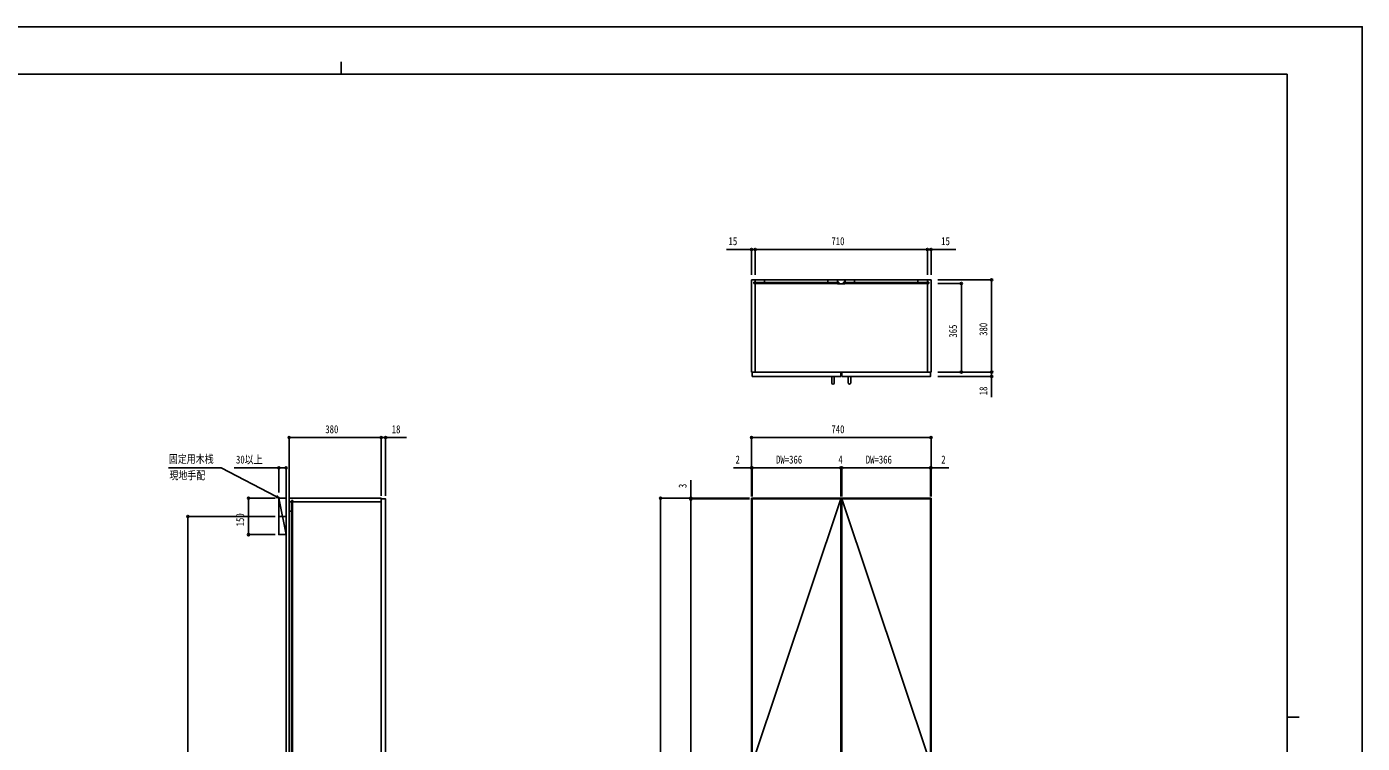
# Model space of a CAD drawing. Units: millimetres, scale not verified. Extents: x -4205 to 4205, y -2970 to 2970.
# Drawn here: x -1301 to 4205, y 17 to 2970 of the extents above; entities that cross this region are included whole.
import ezdxf
from ezdxf.enums import TextEntityAlignment as Align

# ---------------------------------------------------------------- set-up
doc = ezdxf.new("R2010")
doc.units = ezdxf.units.MM
doc.header["$LTSCALE"] = 20
for name, color, linetype in [('0-3_YKK_12', 2, 'Continuous'), ('0-4_YKK_13', 4, 'Continuous'), ('0-5_YKK_D', 6, 'Continuous'), ('0-6_YKK_ZWAK', 7, 'Continuous'), ('0-7_YSS_K', 3, 'Continuous')]:
    doc.layers.add(name, color=color, linetype=linetype)
doc.styles.add('ＭＳ ゴシック', font='')
doc.styles.get('ＭＳ ゴシック').set_extended_font_data('MS Gothic')

msp = doc.modelspace()

# ---------------------------------------------------------------- linework, layer by layer
at = {"layer": '0-3_YKK_12'}
for p, q in [((1702.02, 1917), (1697.02, 1917)), ((1697.02, 1917), (1697.02, 1912)), ((1702.02, 1912), (1697.02, 1912)), ((1702.02, 1927), (1702.02, 1917)), ((1702.02, 1912), (1702.02, 1547)), ((1741.02, 1927), (2002.02, 1927)), ((2042.02, 1927), (2072.02, 1927)), ((2042.02, 1927), (2042.02, 1917)), ((2042.02, 1917), (2047.52, 1917)), ((2042.02, 1912), (2047.52, 1912)), ((2042.02, 1912), (2042.02, 1911)), ((2042.02, 1911), (2047.52, 1910)), ((2047.52, 1917), (2047.52, 1912)), ((2047.52, 1910), (2066.52, 1910)), ((2066.52, 1917), (2072.02, 1917)), ((2066.52, 1917), (2066.52, 1912)), ((2066.52, 1912), (2072.02, 1912)), ((2066.52, 1910), (2072.02, 1911)), ((2072.02, 1927), (2072.02, 1917)), ((2072.02, 1912), (2072.02, 1911)), ((2373.02, 1927), (2112.02, 1927)), ((2412.02, 1917), (2412.02, 1927)), ((2417.52, 1917), (2412.02, 1917)), ((2412.02, 1547), (2412.02, 1912)), ((2417.52, 1912), (2412.02, 1912)), ((2417.52, 1912), (2417.52, 1917)), ((-209.48, 1012), (-219.48, 1012)), ((-209.48, 1017.5), (-209.48, 1012)), ((-204.48, 1017.5), (-209.48, 1017.5)), ((-208.98, 1017.5), (-208.98, -1153.5)), ((-204.98, 1017.5), (-204.98, -1153.5)), ((-204.48, 1017.5), (-204.48, 1012)), ((160.52, 1012), (-204.48, 1012)), ((2427.02, 1027), (2427.02, 457)), ((-264.78, 952), (-229.19, 952)), ((-208.98, 973.5), (-219.48, 973.5))]:
    msp.add_line(p, q, dxfattribs=at)
for points in [[(1687.02, 1547), (2427.02, 1547), (2427.02, 1927), (1687.02, 1927)], [(1697.02, 1912.5), (2046.02, 1912.5), (2046.02, 1916.5), (1697.02, 1916.5)], [(1702.02, 1916.5), (1741.02, 1916.5), (1741.02, 1927), (1702.02, 1927)], [(2041.02, 1916.5), (2002.02, 1916.5), (2002.02, 1927), (2041.02, 1927)], [(2417.02, 1912.5), (2068.02, 1912.5), (2068.02, 1916.5), (2417.02, 1916.5)], [(2073.02, 1916.5), (2112.02, 1916.5), (2112.02, 1927), (2073.02, 1927)], [(2412.02, 1916.5), (2373.02, 1916.5), (2373.02, 1927), (2412.02, 1927)], [(1689.02, 1529), (2055.02, 1529), (2055.02, 1547), (1689.02, 1547)], [(2059.02, 1529), (2425.02, 1529), (2425.02, 1547), (2059.02, 1547)], [(-219.48, -1163), (160.52, -1163), (160.52, 1027), (-219.48, 1027)], [(160.52, -1160), (178.52, -1160), (178.52, 1024), (160.52, 1024)], [(1687.02, -1163), (2427.02, -1163), (2427.02, 1027), (1687.02, 1027)], [(1689.02, -1160), (2055.02, -1160), (2055.02, 1024), (1689.02, 1024)], [(2425.02, -1160), (2059.02, -1160), (2059.02, 1024), (2425.02, 1024)]]:
    msp.add_lwpolyline(points, close=True, dxfattribs=at)
for points in [[(2055.02, 1024), (1689.02, -68), (2055.02, -1160)], [(2059.02, -1160), (2425.02, -68), (2059.02, 1024)]]:
    msp.add_lwpolyline(points, dxfattribs=at)
at = {"layer": '0-4_YKK_13'}
for p, q in [((2018.02, 1529), (2028.02, 1529)), ((2018.02, 1501.34), (2018.02, 1529)), ((2028.02, 1501.34), (2028.02, 1529)), ((2086.02, 1529), (2096.02, 1529)), ((2086.02, 1501.34), (2086.02, 1529)), ((2096.02, 1501.34), (2096.02, 1529))]:
    msp.add_line(p, q, dxfattribs=at)
for centre in [(2023.02, 1502.05), (2091.02, 1502.05)]:
    msp.add_arc(centre, 5.05, 188.0693, 351.9307, dxfattribs=at)
at = {"layer": '0-5_YKK_D'}
for p, q in [((1687.02, 2052), (1584.22, 2052)), ((1687.02, 1948), (1687.02, 2053)), ((1702.02, 2052), (1687.02, 2052)), ((1702.02, 1948), (1702.02, 2053)), ((1702.02, 1948), (1702.02, 2053)), ((1702.02, 2052), (1719.02, 2052)), ((1702.02, 2052), (2412.02, 2052)), ((2412.02, 2052), (2395.02, 2052)), ((2412.02, 1948), (2412.02, 2053)), ((2412.02, 1948), (2412.02, 2053)), ((2412.02, 2052), (2427.02, 2052)), ((2427.02, 1948), (2427.02, 2053)), ((2427.02, 2052), (2529.82, 2052)), ((2455.03, 1927), (2678.02, 1927)), ((2455.03, 1912), (2553.02, 1912)), ((2552.02, 1547), (2552.02, 1912)), ((2677.02, 1927), (2677.02, 1547)), ((2455.03, 1547), (2678.02, 1547)), ((2455.03, 1547), (2553.02, 1547)), ((2455.03, 1547), (2678.02, 1547)), ((2455.03, 1529), (2678.02, 1529)), ((-219.48, 1037), (-219.48, 1278)), ((-219.48, 1277), (160.52, 1277)), ((160.52, 1037), (160.52, 1278)), ((160.52, 1037), (160.52, 1278)), ((178.52, 1037), (178.52, 1278)), ((1687.02, 1034), (1687.02, 1278)), ((1687.02, 1277), (2427.02, 1277)), ((2427.02, 1034), (2427.02, 1278)), ((-261.98, 1050.19), (-261.98, 1153)), ((-231.98, 1050.19), (-231.98, 1153)), ((1687.02, 1152), (1613.02, 1152)), ((1687.02, 1034), (1687.02, 1153)), ((1689.02, 1152), (1687.02, 1152)), ((1689.02, 1034), (1689.02, 1153)), ((1689.02, 1034), (1689.02, 1153)), ((1689.02, 1152), (1706.02, 1152)), ((1689.02, 1152), (2055.02, 1152)), ((2055.02, 1152), (2038.02, 1152)), ((2055.02, 1034), (2055.02, 1153)), ((2055.02, 1034), (2055.02, 1153)), ((2059.02, 1152), (2055.02, 1152)), ((2059.02, 1034), (2059.02, 1153)), ((2059.02, 1034), (2059.02, 1153)), ((2059.02, 1152), (2076.02, 1152)), ((2425.02, 1152), (2059.02, 1152)), ((2425.02, 1152), (2408.02, 1152)), ((2425.02, 1034), (2425.02, 1153)), ((2425.02, 1034), (2425.02, 1153)), ((2425.02, 1152), (2427.02, 1152)), ((2427.02, 1034), (2427.02, 1153)), ((2427.02, 1152), (2501.02, 1152)), ((1437.02, 1027), (1437.02, 1101)), ((-276.92, 1027), (-387.98, 1027)), ((-386.98, 877), (-386.98, 1027)), ((1679.02, 1027), (1311.02, 1027)), ((1312.02, 1027), (1312.02, -1163)), ((1679.02, 1027), (1436.02, 1027)), ((1679.02, 1024), (1436.02, 1024)), ((1679.02, 1024), (1436.02, 1024)), ((1437.02, 1024), (1437.02, 1027)), ((1437.02, -1160), (1437.02, 1024)), ((1437.02, 1024), (1437.02, 1007)), ((-276.92, 952), (-637.98, 952)), ((-636.98, -1233), (-636.98, 952)), ((-276.92, 877), (-387.98, 877))]:
    msp.add_line(p, q, dxfattribs=at)
for points in [[(2677.02, 1547), (2677.02, 1529), (2677.02, 1443.2)], [(160.52, 1277), (178.52, 1277), (264.32, 1277)], [(-257.22, 1027), (-272.33, 1034.8), (-499.23, 1152), (-717.21, 1152)], [(-231.98, 1152), (-261.98, 1152), (-446.38, 1152)], [(-270.24, 1038.85), (-257.22, 1027), (-274.42, 1030.76)]]:
    msp.add_lwpolyline(points, dxfattribs=at)
for centre in [(1687.02, 2052), (1702.02, 2052), (1702.02, 2052), (2412.02, 2052), (2412.02, 2052), (2427.02, 2052), (2677.02, 1927), (2552.02, 1912), (2552.02, 1547), (2677.02, 1547), (2677.02, 1547), (2677.02, 1529), (-219.48, 1277), (160.52, 1277), (160.52, 1277), (178.52, 1277), (1687.02, 1277), (2427.02, 1277), (-261.98, 1152), (-231.98, 1152), (1687.02, 1152), (1689.02, 1152), (1689.02, 1152), (2055.02, 1152), (2055.02, 1152), (2059.02, 1152), (2059.02, 1152), (2425.02, 1152), (2425.02, 1152), (2427.02, 1152), (-386.98, 1027), (1312.02, 1027), (1437.02, 1027), (1437.02, 1024), (1437.02, 1024), (-636.98, 952), (-386.98, 877)]:
    msp.add_circle(centre, 4.25, dxfattribs=at)
at = {"layer": '0-6_YKK_ZWAK'}
for p, q in [((-4.98, 2825), (-4.98, 2775)), ((3895.02, 2775), (-3904.98, 2775)), ((3895.02, 2775), (3895.02, -2525)), ((3895.02, 125), (3945.02, 125))]:
    msp.add_line(p, q, dxfattribs=at)
msp.add_lwpolyline([(-4205, -2970), (4205, -2970), (4205, 2970), (-4205, 2970)], close=True, dxfattribs=at)
at = {"layer": '0-7_YSS_K'}
for p, q in [((-231.98, -1233), (-231.98, 1110.81)), ((-219.48, -1233), (-219.48, 1110.81)), ((-231.98, 877), (-261.98, 1027))]:
    msp.add_line(p, q, dxfattribs=at)
msp.add_lwpolyline([(-231.98, 877), (-261.98, 877), (-261.98, 1027), (-231.98, 1027)], close=True, dxfattribs=at)

# ---------------------------------------------------------------- texts
at = {"layer": '0-5_YKK_D', "style": 'ＭＳ ゴシック', "width": 0.8}
for s, p in [('15', (1592.22, 2060)), ('710', (2016.22, 2060)), ('15', (2469.02, 2060)), ('380', (-70.28, 1285)), ('18', (203.52, 1285)), ('740', (2016.22, 1285)), ('固定用木桟', (-715.38, 1162.32)), ('30以上', (-438.38, 1160)), ('2', (1621.02, 1160)), ('DW=366', (1788.02, 1160)), ('4', (2045.02, 1160)), ('DW=366', (2158.02, 1160)), ('2', (2469.02, 1160)), ('現地手配', (-712.98, 1094.82))]:
    msp.add_text(s, height=32.99, dxfattribs=at).set_placement(p, align=Align.BOTTOM_LEFT)
for s, p in [('365', (2544.02, 1688.7)), ('380', (2669.02, 1696.2)), ('18', (2669.02, 1451.2)), ('3', (1429.02, 1069)), ('150', (-394.98, 911.2))]:
    msp.add_text(s, height=32.99, rotation=90, dxfattribs=at).set_placement(p, align=Align.BOTTOM_LEFT)

doc.saveas('drawing.dxf')
